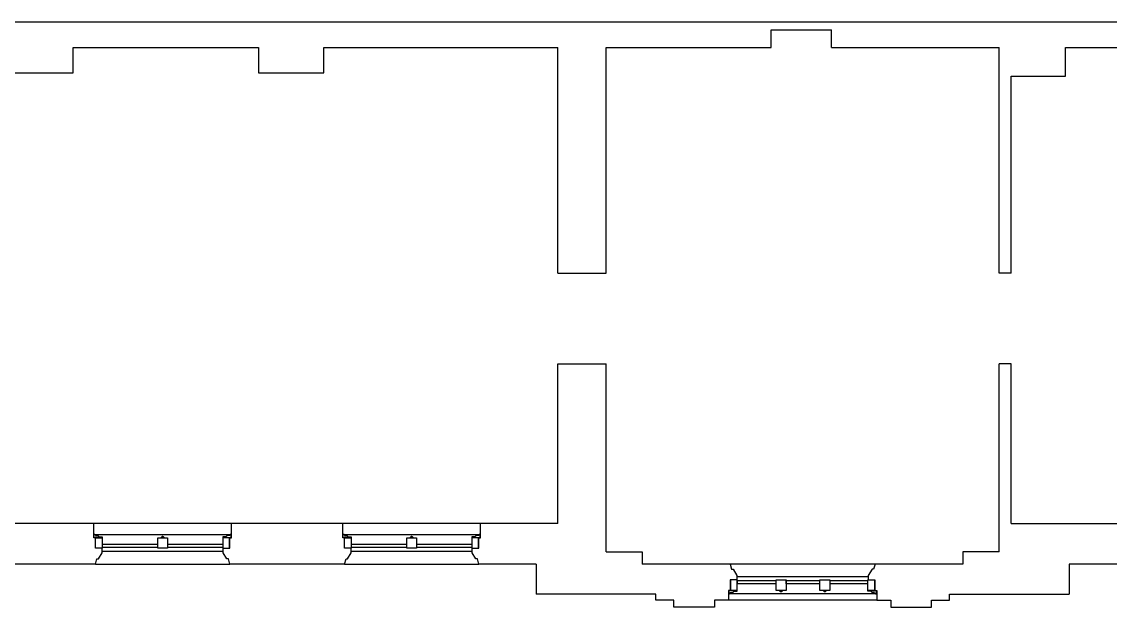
# Model space of a CAD drawing. Header units: inches. Extents: x 370 to 6209, y 2527 to 6927.
# Drawn here: x 4605 to 5329, y 2527 to 2916 of the extents above; entities that cross this region are included whole.
import ezdxf

# ---------------------------------------------------------------- set-up
doc = ezdxf.new("R2010")
doc.units = ezdxf.units.IN
doc.header["$LTSCALE"] = 0.75
doc.header["$MEASUREMENT"] = 0
doc.layers.add('626_FL3$0$A-BLDG-TWNE', color=9, linetype='CONTINUOUS')

msp = doc.modelspace()

# ---------------------------------------------------------------- linework, layer by layer
at = {"layer": '626_FL3$0$A-BLDG-TWNE'}
for p, q in [((4226.97, 2916.06), (5659.97, 2916.06)), ((5103.28, 2899.06), (5103.28, 2910.78)), ((5103.28, 2910.78), (5143.28, 2910.78)), ((5143.28, 2899.06), (5143.28, 2910.78)), ((4639.68, 2882.06), (4639.68, 2899.06)), ((4639.68, 2899.06), (4762.68, 2899.06)), ((4762.68, 2899.06), (4762.68, 2882.06)), ((4806.18, 2882.06), (4806.18, 2899.06)), ((4806.18, 2899.06), (4961.62, 2899.06)), ((4961.62, 2749.06), (4961.62, 2899.06)), ((4993.62, 2899.06), (5103.28, 2899.06)), ((4993.62, 2749.06), (4993.62, 2899.06)), ((5143.28, 2899.06), (5254.74, 2899.06)), ((5254.74, 2749.06), (5254.74, 2899.06)), ((5298.74, 2880.06), (5298.74, 2899.06)), ((5298.74, 2899.06), (5342, 2899.06)), ((4596.18, 2882.06), (4639.68, 2882.06)), ((4762.68, 2882.06), (4806.18, 2882.06)), ((5262.74, 2880.06), (5298.74, 2880.06)), ((5262.74, 2749.06), (5262.74, 2880.06)), ((4961.62, 2749.06), (4993.62, 2749.06)), ((5262.74, 2749.06), (5254.74, 2749.06)), ((4961.62, 2583.06), (4961.62, 2689.06)), ((4961.62, 2689.06), (4993.62, 2689.06)), ((4993.62, 2564.06), (4993.62, 2689.06)), ((5254.74, 2564.06), (5254.74, 2689.06)), ((5262.74, 2689.06), (5254.74, 2689.06)), ((5262.74, 2583.06), (5262.74, 2689.06)), ((4653.32, 2583.06), (4579.4, 2583.06)), ((4744.83, 2583.06), (4653.32, 2583.06)), ((4653.32, 2573.52), (4653.32, 2583.06)), ((4818.75, 2583.06), (4744.83, 2583.06)), ((4744.83, 2573.52), (4744.83, 2583.06)), ((4910.26, 2583.06), (4818.75, 2583.06)), ((4818.75, 2573.52), (4818.75, 2583.06)), ((4961.62, 2583.06), (4910.26, 2583.06)), ((4910.26, 2573.52), (4910.26, 2583.06)), ((5262.74, 2583.06), (5334.93, 2583.06)), ((4653.4, 2575.76), (4744.6, 2575.76)), ((4653.4, 2573.62), (4653.4, 2575.76)), ((4654.4, 2575.02), (4655.93, 2575.02)), ((4655.93, 2575.02), (4655.93, 2574.85)), ((4698.8, 2574.48), (4698.8, 2574.31)), ((4698.8, 2574.48), (4699.2, 2574.48)), ((4699.2, 2574.48), (4699.2, 2574.31)), ((4743.6, 2575.02), (4742.07, 2575.02)), ((4742.07, 2575.02), (4742.07, 2574.85)), ((4744.6, 2573.62), (4744.6, 2575.76)), ((4818.83, 2575.76), (4910.02, 2575.76)), ((4818.83, 2573.62), (4818.83, 2575.76)), ((4819.83, 2575.02), (4821.36, 2575.02)), ((4821.36, 2575.02), (4821.36, 2574.85)), ((4864.23, 2574.48), (4864.23, 2574.31)), ((4864.23, 2574.48), (4864.62, 2574.48)), ((4864.62, 2574.48), (4864.62, 2574.31)), ((4909.03, 2575.02), (4907.5, 2575.02)), ((4907.5, 2575.02), (4907.5, 2574.85)), ((4910.02, 2573.62), (4910.02, 2575.76)), ((4654.49, 2573.52), (4653.32, 2573.52)), ((4658.92, 2573.62), (4653.4, 2573.62)), ((4654.49, 2566.56), (4654.49, 2573.52)), ((4654.5, 2566.56), (4654.5, 2573.52)), ((4654.5, 2573.52), (4658.92, 2573.52)), ((4656.95, 2574.25), (4656.95, 2574.15)), ((4656.95, 2574.15), (4658.92, 2574.15)), ((4658.92, 2574.15), (4658.92, 2573.62)), ((4658.92, 2573.52), (4658.92, 2566.56)), ((4659.07, 2567.05), (4659.07, 2569.16)), ((4659.07, 2569.16), (4695.58, 2569.16)), ((4695.58, 2569.16), (4695.58, 2567.05)), ((4695.75, 2566.56), (4695.75, 2573.56)), ((4695.75, 2573.56), (4702.25, 2573.56)), ((4697.78, 2573.71), (4697.78, 2573.61)), ((4697.78, 2573.61), (4700.22, 2573.61)), ((4700.22, 2573.71), (4700.22, 2573.61)), ((4702.25, 2573.56), (4702.25, 2566.56)), ((4702.4, 2567.05), (4702.4, 2569.16)), ((4702.4, 2569.16), (4738.91, 2569.16)), ((4738.91, 2569.16), (4738.91, 2567.05)), ((4739.08, 2574.15), (4739.08, 2573.62)), ((4741.05, 2574.15), (4739.08, 2574.15)), ((4739.08, 2573.62), (4744.6, 2573.62)), ((4743.5, 2573.52), (4739.08, 2573.52)), ((4739.08, 2573.52), (4739.08, 2566.56)), ((4741.05, 2574.25), (4741.05, 2574.15)), ((4743.5, 2566.56), (4743.5, 2573.52)), ((4743.66, 2566.56), (4743.66, 2573.52)), ((4743.66, 2573.52), (4744.83, 2573.52)), ((4819.92, 2573.52), (4818.75, 2573.52)), ((4824.35, 2573.62), (4818.83, 2573.62)), ((4819.92, 2566.56), (4819.92, 2573.52)), ((4819.93, 2566.56), (4819.93, 2573.52)), ((4819.93, 2573.52), (4824.35, 2573.52)), ((4822.38, 2574.25), (4822.38, 2574.15)), ((4822.38, 2574.15), (4824.35, 2574.15)), ((4824.35, 2574.15), (4824.35, 2573.62)), ((4824.35, 2573.52), (4824.35, 2566.56)), ((4824.5, 2567.05), (4824.5, 2569.16)), ((4824.5, 2569.16), (4861.01, 2569.16)), ((4861.01, 2569.16), (4861.01, 2567.05)), ((4861.18, 2566.56), (4861.18, 2573.56)), ((4861.18, 2573.56), (4867.68, 2573.56)), ((4863.21, 2573.71), (4863.21, 2573.61)), ((4863.21, 2573.61), (4865.65, 2573.61)), ((4865.65, 2573.71), (4865.65, 2573.61)), ((4867.68, 2573.56), (4867.68, 2566.56)), ((4867.83, 2567.05), (4867.83, 2569.16)), ((4867.83, 2569.16), (4904.34, 2569.16)), ((4904.34, 2569.16), (4904.34, 2567.05)), ((4904.51, 2574.15), (4904.51, 2573.62)), ((4906.48, 2574.15), (4904.51, 2574.15)), ((4904.51, 2573.62), (4910.02, 2573.62)), ((4908.93, 2573.52), (4904.51, 2573.52)), ((4904.51, 2573.52), (4904.51, 2566.56)), ((4906.48, 2574.25), (4906.48, 2574.15)), ((4908.93, 2566.56), (4908.93, 2573.52)), ((4909.09, 2566.56), (4909.09, 2573.52)), ((4909.09, 2573.52), (4910.26, 2573.52)), ((4658.91, 2566.56), (4654.49, 2566.56)), ((4658.92, 2566.56), (4654.5, 2566.56)), ((4656.41, 2559.56), (4658.91, 2563.56)), ((4658.91, 2563.56), (4658.91, 2566.56)), ((4658.92, 2564.56), (4739.08, 2564.56)), ((4695.58, 2567.05), (4659.07, 2567.05)), ((4702.25, 2566.56), (4695.75, 2566.56)), ((4738.91, 2567.05), (4702.4, 2567.05)), ((4739.08, 2566.56), (4743.5, 2566.56)), ((4739.24, 2563.56), (4739.24, 2566.56)), ((4739.24, 2566.56), (4743.66, 2566.56)), ((4741.74, 2559.56), (4739.24, 2563.56)), ((4824.34, 2566.56), (4819.92, 2566.56)), ((4824.35, 2566.56), (4819.93, 2566.56)), ((4821.84, 2559.56), (4824.34, 2563.56)), ((4824.34, 2563.56), (4824.34, 2566.56)), ((4824.35, 2564.56), (4904.51, 2564.56)), ((4861.01, 2567.05), (4824.5, 2567.05)), ((4867.68, 2566.56), (4861.18, 2566.56)), ((4904.34, 2567.05), (4867.83, 2567.05)), ((4904.51, 2566.56), (4908.93, 2566.56)), ((4904.67, 2563.56), (4904.67, 2566.56)), ((4904.67, 2566.56), (4909.09, 2566.56)), ((4907.17, 2559.56), (4904.67, 2563.56)), ((4993.62, 2564.06), (5017.62, 2564.06)), ((5017.62, 2564.06), (5017.62, 2556.06)), ((5254.74, 2564.06), (5230.74, 2564.06)), ((5230.74, 2564.06), (5230.74, 2556.06)), ((4654.41, 2556.06), (4578.31, 2556.06)), ((4654.41, 2556.06), (4655.41, 2559.56)), ((4654.41, 2556.06), (4743.74, 2556.06)), ((4655.41, 2559.56), (4656.41, 2559.56)), ((4742.74, 2559.56), (4741.74, 2559.56)), ((4743.74, 2556.06), (4742.74, 2559.56)), ((4819.84, 2556.06), (4743.74, 2556.06)), ((4819.84, 2556.06), (4820.84, 2559.56)), ((4819.84, 2556.06), (4909.17, 2556.06)), ((4820.84, 2559.56), (4821.84, 2559.56)), ((4908.17, 2559.56), (4907.17, 2559.56)), ((4909.17, 2556.06), (4908.17, 2559.56)), ((4947.18, 2556.06), (4909.17, 2556.06)), ((4947.18, 2556.06), (4947.18, 2536.06)), ((5076.02, 2556.06), (5017.62, 2556.06)), ((5172.35, 2556.06), (5076.02, 2556.06)), ((5076.02, 2556.06), (5077.02, 2552.56)), ((5172.35, 2556.06), (5171.35, 2552.56)), ((5230.74, 2556.06), (5172.35, 2556.06)), ((5301.18, 2556.06), (5301.18, 2536.06)), ((5336.02, 2556.06), (5301.18, 2556.06)), ((5080.52, 2545.56), (5076.1, 2545.56)), ((5076.1, 2545.56), (5076.1, 2538.6)), ((5076.26, 2545.55), (5076.26, 2538.59)), ((5080.68, 2545.55), (5076.26, 2545.55)), ((5077.02, 2552.56), (5078.02, 2552.56)), ((5078.02, 2552.56), (5080.52, 2548.56)), ((5080.52, 2548.56), (5080.52, 2545.56)), ((5167.85, 2547.55), (5080.68, 2547.55)), ((5080.68, 2538.59), (5080.68, 2545.55)), ((5106.66, 2538.55), (5106.66, 2545.55)), ((5106.66, 2545.55), (5113.16, 2545.55)), ((5113.16, 2545.55), (5113.16, 2538.55)), ((5135.71, 2538.55), (5135.71, 2545.55)), ((5135.71, 2545.55), (5142.21, 2545.55)), ((5142.21, 2545.55), (5142.21, 2538.55)), ((5167.5, 2538.59), (5167.5, 2545.55)), ((5167.5, 2545.55), (5171.92, 2545.55)), ((5170.35, 2552.56), (5167.85, 2548.56)), ((5167.85, 2548.56), (5167.85, 2545.56)), ((5167.85, 2545.56), (5172.27, 2545.56)), ((5171.35, 2552.56), (5170.35, 2552.56)), ((5171.92, 2545.55), (5171.92, 2538.59)), ((5172.27, 2545.56), (5172.27, 2538.6)), ((5076.1, 2538.6), (5074.93, 2538.6)), ((5074.93, 2538.6), (5074.93, 2532.06)), ((5080.68, 2538.49), (5075.17, 2538.49)), ((5075.17, 2538.49), (5075.17, 2536.36)), ((5076.26, 2538.59), (5080.68, 2538.59)), ((5080.68, 2537.97), (5080.68, 2538.49)), ((5080.85, 2542.96), (5080.85, 2545.06)), ((5080.85, 2545.06), (5106.5, 2545.06)), ((5106.5, 2542.96), (5080.85, 2542.96)), ((5106.5, 2545.06), (5106.5, 2542.96)), ((5113.16, 2538.55), (5106.66, 2538.55)), ((5108.69, 2538.41), (5108.69, 2538.51)), ((5111.12, 2538.51), (5108.69, 2538.51)), ((5111.12, 2538.41), (5111.12, 2538.51)), ((5113.32, 2542.96), (5113.32, 2545.06)), ((5113.32, 2545.06), (5135.71, 2545.06)), ((5135.71, 2542.96), (5113.32, 2542.96)), ((5142.21, 2538.55), (5135.71, 2538.55)), ((5137.74, 2538.41), (5137.74, 2538.51)), ((5140.18, 2538.51), (5137.74, 2538.51)), ((5140.18, 2538.41), (5140.18, 2538.51)), ((5142.21, 2545.06), (5167.34, 2545.06)), ((5167.34, 2542.96), (5142.21, 2542.96)), ((5167.34, 2545.06), (5167.34, 2542.96)), ((5171.92, 2538.59), (5167.5, 2538.59)), ((5167.5, 2537.97), (5167.5, 2538.49)), ((5167.5, 2538.49), (5173.01, 2538.49)), ((5172.27, 2538.6), (5173.43, 2538.6)), ((5173.01, 2538.49), (5173.01, 2536.36)), ((5173.43, 2538.6), (5173.43, 2532.06)), ((5026.66, 2536.06), (4947.18, 2536.06)), ((5026.66, 2532.06), (5026.66, 2536.06)), ((5038.66, 2532.06), (5026.66, 2532.06)), ((5038.66, 2527.4), (5038.66, 2532.06)), ((5074.93, 2532.06), (5065.66, 2532.06)), ((5065.66, 2532.06), (5065.66, 2527.4)), ((5173.43, 2532.06), (5074.93, 2532.06)), ((5173.01, 2536.36), (5075.17, 2536.36)), ((5076.17, 2537.09), (5077.69, 2537.09)), ((5077.69, 2537.09), (5077.69, 2537.27)), ((5078.71, 2537.87), (5078.71, 2537.97)), ((5078.71, 2537.97), (5080.68, 2537.97)), ((5109.71, 2537.63), (5109.71, 2537.81)), ((5110.1, 2537.63), (5109.71, 2537.63)), ((5110.1, 2537.63), (5110.1, 2537.81)), ((5138.77, 2537.63), (5138.77, 2537.81)), ((5139.16, 2537.63), (5138.77, 2537.63)), ((5139.16, 2537.63), (5139.16, 2537.81)), ((5169.47, 2537.97), (5167.5, 2537.97)), ((5169.47, 2537.87), (5169.47, 2537.97)), ((5170.49, 2537.09), (5170.49, 2537.27)), ((5172.01, 2537.09), (5170.49, 2537.09)), ((5173.43, 2532.06), (5182.71, 2532.06)), ((5182.71, 2532.06), (5182.71, 2527.4)), ((5209.71, 2532.06), (5221.71, 2532.06)), ((5209.71, 2527.4), (5209.71, 2532.06)), ((5221.71, 2536.06), (5301.18, 2536.06)), ((5221.71, 2532.06), (5221.71, 2536.06)), ((5065.66, 2527.4), (5038.66, 2527.4)), ((5182.71, 2527.4), (5209.71, 2527.4))]:
    msp.add_line(p, q, dxfattribs=at)
for centre, radius, start, end in [((4653.61, 2574.99), 0.796, 2.64966, 104.90772), ((4655.92, 2574.24), 0.61, 26.65212, 89.70214), ((4656.91, 2574.76), 0.509, 208.9058, 273.94992), ((4741.08, 2574.76), 0.509, 266.05008, 331.0942), ((4742.08, 2574.24), 0.61, 90.29786, 153.34788), ((4744.39, 2574.99), 0.796, 75.09228, 177.35034), ((4819.04, 2574.99), 0.796, 2.64966, 104.90772), ((4821.35, 2574.24), 0.61, 26.65212, 89.70214), ((4822.34, 2574.76), 0.509, 208.9058, 273.94992), ((4906.51, 2574.76), 0.509, 266.05008, 331.0942), ((4907.5, 2574.24), 0.61, 90.29786, 153.34788), ((4909.82, 2574.99), 0.796, 75.09228, 177.35034), ((4697.82, 2574.21), 0.509, 266.05008, 331.0942), ((4698.81, 2573.7), 0.61, 90.29786, 153.34788), ((4699.19, 2573.7), 0.61, 26.65212, 89.70214), ((4700.18, 2574.21), 0.509, 208.9058, 273.94992), ((4863.25, 2574.21), 0.509, 266.05008, 331.0942), ((4864.24, 2573.7), 0.61, 90.29786, 153.34788), ((4864.62, 2573.7), 0.61, 26.65212, 89.70214), ((4865.61, 2574.21), 0.509, 208.9058, 273.94992), ((5108.72, 2537.9), 0.509, 28.9058, 93.94992), ((5111.09, 2537.9), 0.509, 86.05008, 151.0942), ((5137.78, 2537.9), 0.509, 28.9058, 93.94992), ((5140.14, 2537.9), 0.509, 86.05008, 151.0942), ((5075.37, 2537.13), 0.796, 255.09228, 357.35034), ((5077.69, 2537.88), 0.61, 270.29786, 333.34788), ((5078.68, 2537.36), 0.509, 86.05008, 151.0942), ((5109.71, 2538.42), 0.61, 206.65212, 269.70214), ((5110.1, 2538.42), 0.61, 270.29786, 333.34788), ((5138.77, 2538.42), 0.61, 206.65212, 269.70214), ((5139.15, 2538.42), 0.61, 270.29786, 333.34788), ((5169.5, 2537.36), 0.509, 28.9058, 93.94992), ((5170.49, 2537.88), 0.61, 206.65212, 269.70214), ((5172.81, 2537.13), 0.796, 182.64966, 284.90772)]:
    msp.add_arc(centre, radius, start, end, dxfattribs=at)

doc.saveas('drawing.dxf')
